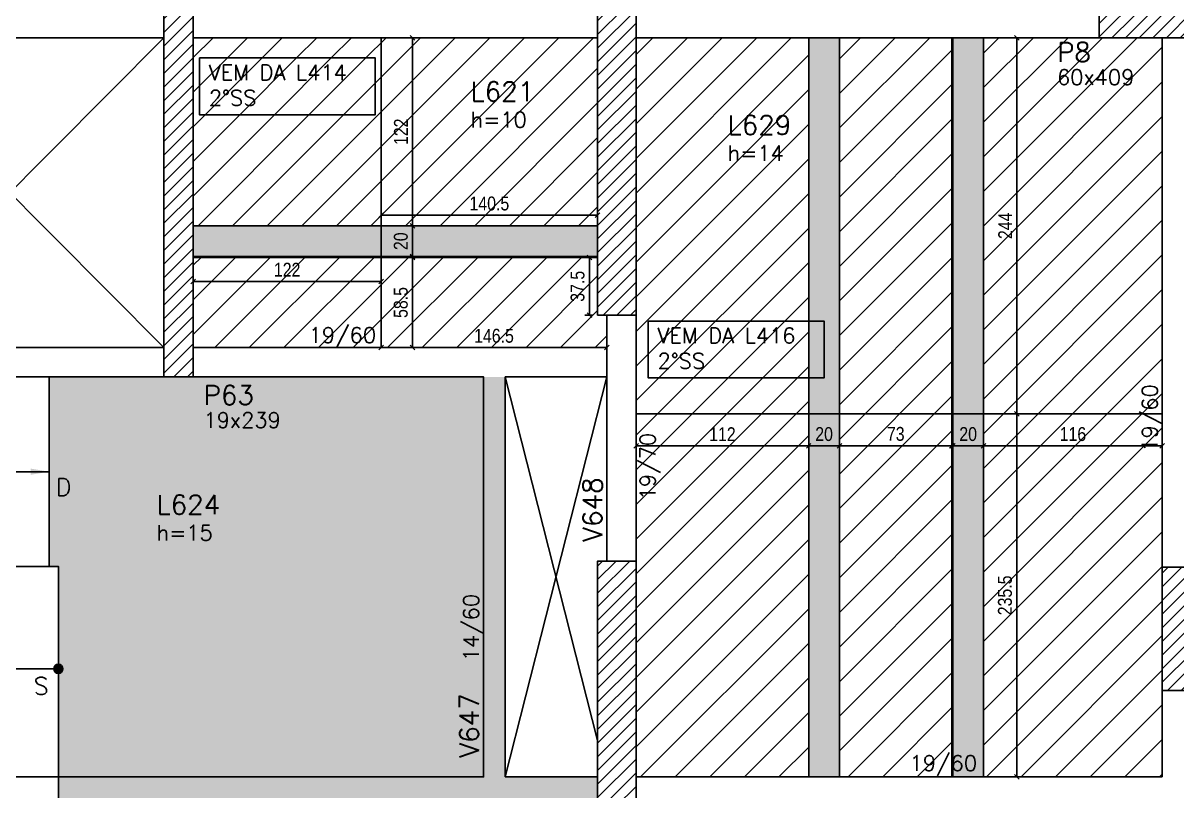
# Model space of a CAD drawing. Extents: x 1860 to 8661, y -614 to 3837.
# Drawn here: x 5892 to 6641, y 1441 to 1939 of the extents above; entities that cross this region are included whole.
import ezdxf

# ---------------------------------------------------------------- set-up
doc = ezdxf.new("R2010")
doc.units = 0
doc.linetypes.add('DASHED', pattern=[0.75, 0.5, -0.25])
for name, color, linetype in [('COTA', 241, 'Continuous'), ('F-AUX', 2, 'Continuous'), ('F-AUX-RED', 1, 'Continuous'), ('F-COTAS', 106, 'Continuous'), ('F-DESNIVEL-1', 254, 'Continuous'), ('F-ESC-PROJ', 1, 'Continuous'), ('F-ESCADAS', 2, 'Continuous'), ('F-LAJES', 3, 'Continuous'), ('F-LAJES-DIM', 2, 'Continuous'), ('F-LAJES-NOME', 4, 'Continuous'), ('F-LEADER', 1, 'Continuous'), ('F-PILARES-DIM', 172, 'Continuous'), ('F-PILARES-HACH', 174, 'Continuous'), ('F-PILARES-NOME', 170, 'Continuous'), ('F-PILARES-S', 170, 'Continuous'), ('F-TEXTO-YELLOW', 2, 'Continuous'), ('F-VIGAS', 3, 'Continuous'), ('F-VIGAS-DIM', 2, 'Continuous'), ('F-VIGAS-NOME', 4, 'Continuous'), ('F-VÃO', 1, 'Continuous'), ('Painéis', 200, 'Continuous')]:
    doc.layers.add(name, color=color, linetype=linetype)
doc.layers.add('Hachura', color=251, linetype='Continuous', lineweight=9)
doc.styles.add('5385-ARQ-PB-BAS-PLA-TER-TORRE-A-106-TXT$0$R60-75', font='romans.shx', dxfattribs={"height": 0.1125})
doc.styles.add('COTA TECNICA-50', font='techl___.ttf', dxfattribs={"height": 9})
doc.styles.add('MCP', font='romans.shx')
doc.styles.add('ROMANS', font='romans.shx')
doc.dimstyles.new('COTA PAINEL-50', dxfattribs={"dimtxt": 9, "dimasz": 3, "dimexe": 3, "dimexo": 3, "dimgap": 3, "dimtad": 1, "dimdec": 1, "dimzin": 12, "dimdsep": 46, "dimtxsty": 'COTA TECNICA-50', "dimblk1": 'OBLIQUE', "dimblk2": 'OBLIQUE', "dimsah": 1, "dimcen": 0.9, "dimclrd": 4, "dimclre": 4, "dimclrt": 240, "dimadec": 1, "dimazin": 3, "dimtfac": 1, "dimtdec": 1, "dimtmove": 0, "dimatfit": 3, "dimfxl": 1, "dimtolj": 1, "dimtzin": 12, "dimarcsym": 0})
pattern_1 = [(45, (4050.8626, 11455.262), (-4.4194174, 4.4194174), [])]

# ---------------------------------------------------------------- blocks, each defined once
blk = doc.blocks.new('A$C138A3C18')
at = {"layer": 'F-AUX'}
h = blk.add_hatch(color=1, dxfattribs=at)
edge = h.paths.add_edge_path()
edge.add_arc((-375, 89.09), 3, 0, 360)
at = {"layer": 'F-AUX', "color": 1}
blk.add_circle((-375, 89.09), 3, dxfattribs=at)
at = {"layer": 'F-AUX-RED'}
blk.add_lwpolyline([(-375, 89.09), (-635.43, 89), (-635.43, 217), (-381, 217)], dxfattribs=at)
blk.add_solid([(-393, 215), (-381, 217), (-393, 219)], dxfattribs=at)
at = {"layer": 'F-ESC-PROJ', "linetype": 'DASHED', "ltscale": 0.25}
for points in [[(-549, 155.5), (-549, 141.5)], [(-521, 155.5), (-521, 141.5)], [(-493, 155.5), (-493, 141.5)], [(-465, 155.5), (-465, 141.5)], [(-437, 155.5), (-437, 141.5)], [(-409, 155.5), (-409, 141.5)], [(-577.21, 145.27), (-577.21, 141.5)], [(-584.89, 141.5), (-409, 141.5)]]:
    blk.add_lwpolyline(points, dxfattribs=at)
at = {"layer": 'F-ESCADAS', "linetype": 'Continuous'}
for points in [[(-605, 278.5), (-605, 141.5)], [(-577, 278.5), (-577, 145.38)], [(-549, 278.5), (-549, 155.5)], [(-521, 278.5), (-521, 155.5)], [(-493, 278.5), (-493, 155.5)], [(-465, 278.5), (-465, 155.5)], [(-437, 278.5), (-437, 155.5)], [(-409, 278.5), (-409, 155.5)], [(-556.39, 155.5), (-375, 155.5)], [(-543, 155.5), (-543, 19)], [(-515, 155.5), (-515, 19)], [(-487, 155.5), (-487, 19)], [(-459, 155.5), (-459, 19)], [(-431, 155.5), (-431, 19)], [(-403, 155.5), (-403, 19)], [(-571, 148.32), (-571, 19)], [(-605, 141.5), (-584.89, 141.5)], [(-599, 134.57), (-599, 19)]]:
    blk.add_lwpolyline(points, dxfattribs=at)
at = {"layer": 'F-LEADER'}
blk.add_lwpolyline([(-545.44, 160.88), (-630.95, 118.88), (-629.34, 104.35), (-641.52, 128.97), (-639.91, 114.44), (-721.32, 74.19)], dxfattribs=at)
at = {"layer": 'F-TEXTO-YELLOW', "char_height": 11.25, "width": 61.3796, "attachment_point": 9, "style": '5385-ARQ-PB-BAS-PLA-TER-TORRE-A-106-TXT$0$R60-75'}
for s, insert in [('D', (-366.54, 201.38)), ('S', (-381.33, 72.44))]:
    blk.add_mtext(s, dxfattribs=dict(at, insert=insert))
blk = doc.blocks.new('_Oblique')
at = {"color": 0, "linetype": 'ByBlock', "lineweight": -2}
blk.add_line((-0.5, -0.5), (0.5, 0.5), dxfattribs=at)
blk = doc.blocks.new('*D747')
at = {"layer": 'COTA', "color": 4, "lineweight": -2, "transparency": 16777216}
blk.add_line((6124.86, 1728.76), (6271.36, 1728.76), dxfattribs=at)
at = {"layer": 'Defpoints', "color": 0, "transparency": 16777216}
for p in [(6124.86, 1728.76), (6271.36, 1728.76), (6271.36, 1728.76)]:
    blk.add_point(p, dxfattribs=at)
at = {"layer": 'COTA', "color": 4, "lineweight": -2, "transparency": 16777216, "xscale": 3, "yscale": 3, "zscale": 3, "rotation": 180}
blk.add_blockref('_Oblique', (6124.86, 1728.76), dxfattribs=at)
at = {"layer": 'COTA', "color": 4, "lineweight": -2, "transparency": 16777216, "xscale": 3, "yscale": 3, "zscale": 3}
blk.add_blockref('_Oblique', (6271.36, 1728.76), dxfattribs=at)
at = {"layer": 'COTA', "color": 240, "transparency": 16777216, "insert": (6198.11, 1736.36), "char_height": 9, "attachment_point": 5, "style": 'COTA TECNICA-50'}
blk.add_mtext('\\A1;146.5', dxfattribs=at)
blk = doc.blocks.new('*D748')
at = {"layer": 'COTA', "color": 4, "lineweight": -2, "transparency": 16777216}
for p, q in [((6262.36, 1787.26), (6257.08, 1787.26)), ((6260.08, 1787.26), (6260.08, 1749.76)), ((6262.36, 1749.76), (6257.08, 1749.76))]:
    blk.add_line(p, q, dxfattribs=at)
at = {"layer": 'Defpoints', "color": 0, "transparency": 16777216}
for p in [(6265.36, 1787.26), (6260.08, 1749.76), (6265.36, 1749.76)]:
    blk.add_point(p, dxfattribs=at)
at = {"layer": 'COTA', "color": 4, "lineweight": -2, "transparency": 16777216, "xscale": 3, "yscale": 3, "zscale": 3}
for p, rotation in [((6260.08, 1787.26), 90), ((6260.08, 1749.76), 270)]:
    blk.add_blockref('_Oblique', p, dxfattribs=dict(at, rotation=rotation))
at = {"layer": 'COTA', "color": 240, "transparency": 16777216, "insert": (6252.38, 1768.51), "char_height": 9, "attachment_point": 5, "rotation": 90, "style": 'COTA TECNICA-50'}
blk.add_mtext('\\A1;37.5', dxfattribs=at)
blk = doc.blocks.new('*D1341')
at = {"layer": 'COTA', "color": 4, "lineweight": -2, "transparency": 16777216}
for p, q in [((6290.36, 1682.76), (6290.36, 1662.01)), ((6402.36, 1682.76), (6402.36, 1662.01)), ((6290.36, 1665.01), (6402.36, 1665.01))]:
    blk.add_line(p, q, dxfattribs=at)
at = {"layer": 'Defpoints', "color": 0, "transparency": 16777216}
for p in [(6290.36, 1685.76), (6402.36, 1685.76), (6402.36, 1665.01)]:
    blk.add_point(p, dxfattribs=at)
at = {"layer": 'COTA', "color": 4, "lineweight": -2, "transparency": 16777216, "xscale": 3, "yscale": 3, "zscale": 3, "rotation": 180}
blk.add_blockref('_Oblique', (6290.36, 1665.01), dxfattribs=at)
at = {"layer": 'COTA', "color": 4, "lineweight": -2, "transparency": 16777216, "xscale": 3, "yscale": 3, "zscale": 3}
blk.add_blockref('_Oblique', (6402.36, 1665.01), dxfattribs=at)
at = {"layer": 'COTA', "color": 240, "transparency": 16777216, "insert": (6346.36, 1672.56), "char_height": 9, "attachment_point": 5, "style": 'COTA TECNICA-50'}
blk.add_mtext('\\A1;112', dxfattribs=at)
blk = doc.blocks.new('*D1342')
at = {"layer": 'COTA', "color": 4, "lineweight": -2, "transparency": 16777216}
for p, q in [((6515.86, 1682.76), (6515.86, 1662.01)), ((6631.86, 1682.76), (6631.86, 1662.01)), ((6515.86, 1665.01), (6631.86, 1665.01))]:
    blk.add_line(p, q, dxfattribs=at)
at = {"layer": 'Defpoints', "color": 0, "transparency": 16777216}
for p in [(6515.86, 1685.76), (6631.86, 1685.76), (6631.86, 1665.01)]:
    blk.add_point(p, dxfattribs=at)
at = {"layer": 'COTA', "color": 4, "lineweight": -2, "transparency": 16777216, "xscale": 3, "yscale": 3, "zscale": 3, "rotation": 180}
blk.add_blockref('_Oblique', (6515.86, 1665.01), dxfattribs=at)
at = {"layer": 'COTA', "color": 4, "lineweight": -2, "transparency": 16777216, "xscale": 3, "yscale": 3, "zscale": 3}
blk.add_blockref('_Oblique', (6631.86, 1665.01), dxfattribs=at)
at = {"layer": 'COTA', "color": 240, "transparency": 16777216, "insert": (6573.86, 1672.6), "char_height": 9, "attachment_point": 5, "style": 'COTA TECNICA-50'}
blk.add_mtext('\\A1;116', dxfattribs=at)
blk = doc.blocks.new('*D1343')
at = {"layer": 'COTA', "color": 4, "lineweight": -2, "transparency": 16777216}
for p, q in [((6518.86, 1685.76), (6540.47, 1685.76)), ((6537.47, 1450.26), (6537.47, 1685.76)), ((6518.86, 1450.26), (6540.47, 1450.26))]:
    blk.add_line(p, q, dxfattribs=at)
at = {"layer": 'Defpoints', "color": 0, "transparency": 16777216}
for p in [(6515.86, 1685.76), (6537.47, 1685.76), (6515.86, 1450.26)]:
    blk.add_point(p, dxfattribs=at)
at = {"layer": 'COTA', "color": 4, "lineweight": -2, "transparency": 16777216, "xscale": 3, "yscale": 3, "zscale": 3}
for p, rotation in [((6537.47, 1685.76), 90), ((6537.47, 1450.26), 270)]:
    blk.add_blockref('_Oblique', p, dxfattribs=dict(at, rotation=rotation))
at = {"layer": 'COTA', "color": 240, "transparency": 16777216, "insert": (6529.77, 1568.01), "char_height": 9, "attachment_point": 5, "rotation": 90, "style": 'COTA TECNICA-50'}
blk.add_mtext('\\A1;235.5', dxfattribs=at)
blk = doc.blocks.new('*D1344')
at = {"layer": 'COTA', "color": 4, "lineweight": -2, "transparency": 16777216}
for p, q in [((6518.86, 1929.76), (6540.47, 1929.76)), ((6537.47, 1685.76), (6537.47, 1929.76)), ((6512.86, 1685.76), (6540.47, 1685.76))]:
    blk.add_line(p, q, dxfattribs=at)
at = {"layer": 'Defpoints', "color": 0, "transparency": 16777216}
for p in [(6515.86, 1929.76), (6537.47, 1929.76), (6509.86, 1685.76)]:
    blk.add_point(p, dxfattribs=at)
at = {"layer": 'COTA', "color": 4, "lineweight": -2, "transparency": 16777216, "xscale": 3, "yscale": 3, "zscale": 3}
for p, rotation in [((6537.47, 1929.76), 90), ((6537.47, 1685.76), 270)]:
    blk.add_blockref('_Oblique', p, dxfattribs=dict(at, rotation=rotation))
at = {"layer": 'COTA', "color": 240, "transparency": 16777216, "insert": (6529.91, 1807.76), "char_height": 9, "attachment_point": 5, "rotation": 90, "style": 'COTA TECNICA-50'}
blk.add_mtext('\\A1;244', dxfattribs=at)
blk = doc.blocks.new('*D1345')
at = {"layer": 'COTA', "color": 4, "lineweight": -2, "transparency": 16777216}
for p, q in [((6402.36, 1682.76), (6402.36, 1662.01)), ((6422.36, 1682.76), (6422.36, 1662.01)), ((6402.36, 1665.01), (6422.36, 1665.01))]:
    blk.add_line(p, q, dxfattribs=at)
at = {"layer": 'Defpoints', "color": 0, "transparency": 16777216}
for p in [(6402.36, 1685.76), (6422.36, 1685.76), (6422.36, 1665.01)]:
    blk.add_point(p, dxfattribs=at)
at = {"layer": 'COTA', "color": 4, "lineweight": -2, "transparency": 16777216, "xscale": 3, "yscale": 3, "zscale": 3, "rotation": 180}
blk.add_blockref('_Oblique', (6402.36, 1665.01), dxfattribs=at)
at = {"layer": 'COTA', "color": 4, "lineweight": -2, "transparency": 16777216, "xscale": 3, "yscale": 3, "zscale": 3}
blk.add_blockref('_Oblique', (6422.36, 1665.01), dxfattribs=at)
at = {"layer": 'COTA', "color": 240, "transparency": 16777216, "insert": (6412.36, 1672.6), "char_height": 9, "attachment_point": 5, "style": 'COTA TECNICA-50'}
blk.add_mtext('\\A1;20', dxfattribs=at)
blk = doc.blocks.new('*D1346')
at = {"layer": 'COTA', "color": 4, "lineweight": -2, "transparency": 16777216}
for p, q in [((6422.36, 1682.76), (6422.36, 1662.01)), ((6495.36, 1682.76), (6495.36, 1662.01)), ((6422.36, 1665.01), (6495.36, 1665.01))]:
    blk.add_line(p, q, dxfattribs=at)
at = {"layer": 'Defpoints', "color": 0, "transparency": 16777216}
for p in [(6422.36, 1685.76), (6495.36, 1685.76), (6495.36, 1665.01)]:
    blk.add_point(p, dxfattribs=at)
at = {"layer": 'COTA', "color": 4, "lineweight": -2, "transparency": 16777216, "xscale": 3, "yscale": 3, "zscale": 3, "rotation": 180}
blk.add_blockref('_Oblique', (6422.36, 1665.01), dxfattribs=at)
at = {"layer": 'COTA', "color": 4, "lineweight": -2, "transparency": 16777216, "xscale": 3, "yscale": 3, "zscale": 3}
blk.add_blockref('_Oblique', (6495.36, 1665.01), dxfattribs=at)
at = {"layer": 'COTA', "color": 240, "transparency": 16777216, "insert": (6458.86, 1672.71), "char_height": 9, "attachment_point": 5, "style": 'COTA TECNICA-50'}
blk.add_mtext('\\A1;73', dxfattribs=at)
blk = doc.blocks.new('*D1347')
at = {"layer": 'COTA', "color": 4, "lineweight": -2, "transparency": 16777216}
for p, q in [((6495.86, 1682.76), (6495.86, 1662.01)), ((6515.86, 1682.76), (6515.86, 1662.01)), ((6495.86, 1665.01), (6515.86, 1665.01))]:
    blk.add_line(p, q, dxfattribs=at)
at = {"layer": 'Defpoints', "color": 0, "transparency": 16777216}
for p in [(6495.86, 1685.76), (6515.86, 1685.76), (6515.86, 1665.01)]:
    blk.add_point(p, dxfattribs=at)
at = {"layer": 'COTA', "color": 4, "lineweight": -2, "transparency": 16777216, "xscale": 3, "yscale": 3, "zscale": 3, "rotation": 180}
blk.add_blockref('_Oblique', (6495.86, 1665.01), dxfattribs=at)
at = {"layer": 'COTA', "color": 4, "lineweight": -2, "transparency": 16777216, "xscale": 3, "yscale": 3, "zscale": 3}
blk.add_blockref('_Oblique', (6515.86, 1665.01), dxfattribs=at)
at = {"layer": 'COTA', "color": 240, "transparency": 16777216, "insert": (6505.86, 1672.6), "char_height": 9, "attachment_point": 5, "style": 'COTA TECNICA-50'}
blk.add_mtext('\\A1;20', dxfattribs=at)
blk = doc.blocks.new('*D1348')
at = {"layer": 'COTA', "color": 4, "lineweight": -2, "transparency": 16777216}
for p, q in [((6002.86, 1784.26), (6002.86, 1768.72)), ((6124.86, 1784.26), (6124.86, 1768.72)), ((6002.86, 1771.72), (6124.86, 1771.72))]:
    blk.add_line(p, q, dxfattribs=at)
at = {"layer": 'Defpoints', "color": 0, "transparency": 16777216}
for p in [(6002.86, 1787.26), (6124.86, 1787.26), (6124.86, 1771.72)]:
    blk.add_point(p, dxfattribs=at)
at = {"layer": 'COTA', "color": 4, "lineweight": -2, "transparency": 16777216, "xscale": 3, "yscale": 3, "zscale": 3, "rotation": 180}
blk.add_blockref('_Oblique', (6002.86, 1771.72), dxfattribs=at)
at = {"layer": 'COTA', "color": 4, "lineweight": -2, "transparency": 16777216, "xscale": 3, "yscale": 3, "zscale": 3}
blk.add_blockref('_Oblique', (6124.86, 1771.72), dxfattribs=at)
at = {"layer": 'COTA', "color": 240, "transparency": 16777216, "insert": (6063.86, 1779.27), "char_height": 9, "attachment_point": 5, "style": 'COTA TECNICA-50'}
blk.add_mtext('\\A1;122', dxfattribs=at)
blk = doc.blocks.new('*D1349')
at = {"layer": 'COTA', "color": 4, "lineweight": -2, "transparency": 16777216}
for p, q in [((6124.86, 1810.76), (6124.86, 1817.59)), ((6124.86, 1814.59), (6265.36, 1814.59)), ((6265.36, 1810.76), (6265.36, 1817.59))]:
    blk.add_line(p, q, dxfattribs=at)
at = {"layer": 'Defpoints', "color": 0, "transparency": 16777216}
for p in [(6265.36, 1814.59), (6124.86, 1807.76), (6265.36, 1807.76)]:
    blk.add_point(p, dxfattribs=at)
at = {"layer": 'COTA', "color": 4, "lineweight": -2, "transparency": 16777216, "xscale": 3, "yscale": 3, "zscale": 3, "rotation": 180}
blk.add_blockref('_Oblique', (6124.86, 1814.59), dxfattribs=at)
at = {"layer": 'COTA', "color": 4, "lineweight": -2, "transparency": 16777216, "xscale": 3, "yscale": 3, "zscale": 3}
blk.add_blockref('_Oblique', (6265.36, 1814.59), dxfattribs=at)
at = {"layer": 'COTA', "color": 240, "transparency": 16777216, "insert": (6195.11, 1822.19), "char_height": 9, "attachment_point": 5, "style": 'COTA TECNICA-50'}
blk.add_mtext('\\A1;140.5', dxfattribs=at)
blk = doc.blocks.new('*D1350')
at = {"layer": 'COTA', "color": 4, "lineweight": -2, "transparency": 16777216}
for p, q in [((6127.86, 1787.26), (6148.26, 1787.26)), ((6145.26, 1728.76), (6145.26, 1787.26)), ((6127.86, 1728.76), (6148.26, 1728.76))]:
    blk.add_line(p, q, dxfattribs=at)
at = {"layer": 'Defpoints', "color": 0, "transparency": 16777216}
for p in [(6124.86, 1787.26), (6145.26, 1787.26), (6124.86, 1728.76)]:
    blk.add_point(p, dxfattribs=at)
at = {"layer": 'COTA', "color": 4, "lineweight": -2, "transparency": 16777216, "xscale": 3, "yscale": 3, "zscale": 3}
for p, rotation in [((6145.26, 1787.26), 90), ((6145.26, 1728.76), 270)]:
    blk.add_blockref('_Oblique', p, dxfattribs=dict(at, rotation=rotation))
at = {"layer": 'COTA', "color": 240, "transparency": 16777216, "insert": (6137.64, 1758.01), "char_height": 9, "attachment_point": 5, "rotation": 90, "style": 'COTA TECNICA-50'}
blk.add_mtext('\\A1;58.5', dxfattribs=at)
blk = doc.blocks.new('*D1351')
at = {"layer": 'COTA', "color": 4, "lineweight": -2, "transparency": 16777216}
for p, q in [((6127.86, 1807.76), (6148.26, 1807.76)), ((6145.26, 1787.76), (6145.26, 1807.76)), ((6127.86, 1787.76), (6148.26, 1787.76))]:
    blk.add_line(p, q, dxfattribs=at)
at = {"layer": 'Defpoints', "color": 0, "transparency": 16777216}
for p in [(6124.86, 1807.76), (6145.26, 1807.76), (6124.86, 1787.76)]:
    blk.add_point(p, dxfattribs=at)
at = {"layer": 'COTA', "color": 4, "lineweight": -2, "transparency": 16777216, "xscale": 3, "yscale": 3, "zscale": 3}
for p, rotation in [((6145.26, 1807.76), 90), ((6145.26, 1787.76), 270)]:
    blk.add_blockref('_Oblique', p, dxfattribs=dict(at, rotation=rotation))
at = {"layer": 'COTA', "color": 240, "transparency": 16777216, "insert": (6137.67, 1797.76), "char_height": 9, "attachment_point": 5, "rotation": 90, "style": 'COTA TECNICA-50'}
blk.add_mtext('\\A1;20', dxfattribs=at)
blk = doc.blocks.new('*D1352')
at = {"layer": 'COTA', "color": 4, "lineweight": -2, "transparency": 16777216}
for p, q in [((6127.86, 1929.76), (6148.26, 1929.76)), ((6145.26, 1807.76), (6145.26, 1929.76)), ((6127.86, 1807.76), (6148.26, 1807.76))]:
    blk.add_line(p, q, dxfattribs=at)
at = {"layer": 'Defpoints', "color": 0, "transparency": 16777216}
for p in [(6124.86, 1929.76), (6145.26, 1929.76), (6124.86, 1807.76)]:
    blk.add_point(p, dxfattribs=at)
at = {"layer": 'COTA', "color": 4, "lineweight": -2, "transparency": 16777216, "xscale": 3, "yscale": 3, "zscale": 3}
for p, rotation in [((6145.26, 1929.76), 90), ((6145.26, 1807.76), 270)]:
    blk.add_blockref('_Oblique', p, dxfattribs=dict(at, rotation=rotation))
at = {"layer": 'COTA', "color": 240, "transparency": 16777216, "insert": (6137.71, 1868.76), "char_height": 9, "attachment_point": 5, "rotation": 90, "style": 'COTA TECNICA-50'}
blk.add_mtext('\\A1;122', dxfattribs=at)

msp = doc.modelspace()

# ---------------------------------------------------------------- hatches: boundary and pattern name
at = {"layer": 'F-DESNIVEL-1', "linetype": 'Continuous'}
h = msp.add_hatch(color=256, dxfattribs=at)
h.dxf.hatch_style = 1
h.paths.add_polyline_path([(6191.36, 1709.76), (5909.36, 1709.76), (5909.36, 1586.76), (5915.36, 1586.76), (5915.36, 1450.26), (6191.36, 1450.26)])
h = msp.add_hatch(color=256, dxfattribs=at)
h.dxf.hatch_style = 1
h.paths.add_polyline_path([(6265.36, 1450.26), (6205.36, 1450.26), (6205.36, 1709.76), (6191.36, 1709.76), (6191.36, 1450.26), (5915.36, 1450.26), (5915.36, 1431.26), (6198.36, 1431.26), (6265.36, 1431.26)])
h = msp.add_hatch(color=256, dxfattribs=at)
h.dxf.hatch_style = 1
h.paths.add_polyline_path([(6265.36, 1450.26), (6205.36, 1450.26), (6205.36, 1709.76), (6191.36, 1709.76), (6191.36, 1450.26), (5915.36, 1450.26), (5915.36, 1431.26), (6198.36, 1431.26), (6265.36, 1431.26)])
at = {"layer": 'F-PILARES-HACH', "linetype": 'Continuous'}
h = msp.add_hatch(dxfattribs=at)
h.set_pattern_fill('ANSI31', color=256, scale=50, style=0)
h.set_pattern_definition(pattern_1)
h.paths.add_polyline_path([(6590.86, 1929.76), (6650.86, 1929.76), (6650.86, 2338.76), (6590.86, 2338.76)], flags=16)
h = msp.add_hatch(dxfattribs=at)
h.set_pattern_fill('ANSI31', color=256, scale=50, style=0)
h.set_pattern_definition(pattern_1)
h.paths.add_polyline_path([(5983.86, 1709.76), (6002.86, 1709.76), (6002.86, 1948.76), (5983.86, 1948.76)], flags=16)
h = msp.add_hatch(dxfattribs=at)
h.set_pattern_fill('ANSI31', color=256, scale=50, style=0)
h.set_pattern_definition(pattern_1)
h.paths.add_polyline_path([(6265.36, 1749.76), (6290.36, 1749.76), (6290.36, 1948.76), (6265.36, 1948.76)], flags=16)
h = msp.add_hatch(dxfattribs=at)
h.set_pattern_fill('ANSI31', color=256, scale=50, style=0)
h.set_pattern_definition(pattern_1)
h.paths.add_polyline_path([(6265.36, 1431.26), (6290.36, 1431.26), (6290.36, 1590.26), (6265.36, 1590.26)], flags=16)
h = msp.add_hatch(dxfattribs=at)
h.set_pattern_fill('ANSI31', color=256, scale=50, style=0)
h.set_pattern_definition(pattern_1)
h.paths.add_polyline_path([(6631.86, 1506.26), (6650.86, 1506.26), (6650.86, 1586.26), (6631.86, 1586.26)], flags=16)
at = {"layer": 'Hachura', "linetype": 'ByBlock'}
h = msp.add_hatch(dxfattribs=at)
h.set_pattern_fill('ANSI31', color=256, scale=5)
h.paths.add_polyline_path([(6006.95, 1916.63), (6006.95, 1879.76), (6121.09, 1879.76), (6121.09, 1916.63)], flags=16)
h.paths.add_polyline_path([(6124.86, 1807.76), (6124.86, 1929.76), (6002.86, 1929.76), (6002.86, 1807.76)])
h.paths.add_polyline_path([(6124.86, 1728.76), (6124.86, 1787.26), (6002.86, 1787.26), (6002.86, 1728.76)])
h.paths.add_polyline_path([(6198.36, 1728.76), (6271.36, 1728.76), (6271.36, 1749.76), (6265.36, 1749.76), (6265.36, 1787.26), (6124.86, 1787.26), (6124.86, 1728.76)])
h.paths.add_polyline_path([(6265.36, 1929.76), (6124.86, 1929.76), (6124.86, 1807.76), (6265.36, 1807.76)])
h = msp.add_hatch(dxfattribs=at)
h.set_pattern_fill('ANSI31', color=256, scale=5)
h.set_pattern_definition([(45, (435.387, 82.53), (-11.22532, 11.22532), [])])
h.paths.add_polyline_path([(6402.36, 1929.76), (6290.36, 1929.76), (6290.36, 1749.76), (6290.36, 1685.76), (6402.36, 1685.76)])
h.paths.add_polyline_path([(6402.36, 1685.76), (6290.36, 1685.76), (6290.36, 1590.26), (6290.36, 1450.26), (6402.36, 1450.26)])
h.paths.add_polyline_path([(6422.36, 1450.26), (6495.36, 1450.26), (6495.36, 1685.76), (6422.36, 1685.76)])
h.paths.add_polyline_path([(6422.36, 1685.76), (6495.36, 1685.76), (6495.36, 1929.76), (6422.36, 1929.76)])
h.paths.add_polyline_path([(6515.86, 1685.76), (6631.86, 1685.76), (6631.86, 1929.76), (6590.86, 1929.76), (6515.86, 1929.76)])
h.paths.add_polyline_path([(6631.86, 1685.76), (6515.86, 1685.76), (6515.86, 1450.26), (6631.86, 1450.26), (6631.86, 1506.26), (6631.86, 1586.26)])
h = msp.add_hatch(color=256, dxfattribs=at)
h.dxf.hatch_style = 1
h.paths.add_polyline_path([(6402.36, 1685.76), (6422.36, 1685.76), (6422.36, 1929.76), (6402.36, 1929.76)])
h.paths.add_polyline_path([(6402.36, 1450.26), (6422.36, 1450.26), (6422.36, 1685.76), (6402.36, 1685.76)])
h = msp.add_hatch(color=256, dxfattribs=at)
h.dxf.hatch_style = 1
h.paths.add_polyline_path([(6495.86, 1685.76), (6515.86, 1685.76), (6515.86, 1929.76), (6495.86, 1929.76)])
h.paths.add_polyline_path([(6495.86, 1450.26), (6515.86, 1450.26), (6515.86, 1685.76), (6495.86, 1685.76)])
h = msp.add_hatch(dxfattribs=at)
h.set_pattern_fill('ANSI31', color=256, scale=5)
h.paths.add_polyline_path([(6121.09, 1879.76), (6121.09, 1916.63), (6006.95, 1916.63), (6006.95, 1879.76)])
h = msp.add_hatch(color=256, dxfattribs=at)
h.dxf.hatch_style = 1
h.paths.add_polyline_path([(6002.86, 1807.76), (6002.86, 1787.76), (6124.86, 1787.76), (6124.86, 1807.76)])
h.paths.add_polyline_path([(6124.86, 1807.76), (6124.86, 1787.76), (6265.36, 1787.76), (6265.36, 1807.76)])

# ---------------------------------------------------------------- linework, layer by layer
at = {"layer": 'COTA'}
for points in [[(6006.95, 1916.63), (6121.09, 1916.63), (6121.09, 1879.76), (6006.95, 1879.76)], [(6298.2, 1745.99), (6412.34, 1745.99), (6412.34, 1709.12), (6298.2, 1709.12)]]:
    msp.add_lwpolyline(points, close=True, dxfattribs=at)
at = {"layer": 'F-LAJES', "linetype": 'Continuous'}
msp.add_lwpolyline([(5915.36, 1450.26), (5915.36, 1586.76), (5909.36, 1586.76), (5909.36, 1709.76), (6191.36, 1709.76), (6191.36, 1450.26), (5915.36, 1450.26)], dxfattribs=at)
at = {"layer": 'F-PILARES-S', "linetype": 'Continuous'}
for points in [[(6590.86, 1929.76), (6650.86, 1929.76), (6650.86, 2338.76), (6590.86, 2338.76), (6590.86, 1929.76)], [(5983.86, 1709.76), (6002.86, 1709.76), (6002.86, 1948.76), (5983.86, 1948.76), (5983.86, 1709.76)], [(6265.36, 1749.76), (6290.36, 1749.76), (6290.36, 1948.76), (6265.36, 1948.76), (6265.36, 1749.76)], [(6265.36, 1431.26), (6290.36, 1431.26), (6290.36, 1590.26), (6265.36, 1590.26), (6265.36, 1431.26)], [(6631.86, 1506.26), (6650.86, 1506.26), (6650.86, 1586.26), (6631.86, 1586.26), (6631.86, 1506.26)]]:
    msp.add_lwpolyline(points, dxfattribs=at)
at = {"layer": 'F-VIGAS'}
for points in [[(5783.86, 1929.76), (5983.86, 1929.76)], [(6002.86, 1929.76), (6265.36, 1929.76)], [(6290.36, 1929.76), (6590.86, 1929.76)], [(6631.86, 1929.76), (6631.86, 1586.26)], [(6271.36, 1749.76), (6271.36, 1728.76)], [(6290.36, 1719.26), (6290.36, 1749.76)], [(5983.86, 1728.76), (5783.86, 1728.76)], [(6198.36, 1728.76), (6002.86, 1728.76)], [(6271.36, 1728.76), (6198.36, 1728.76)], [(6271.36, 1709.76), (6271.36, 1728.76)], [(6290.36, 1590.26), (6290.36, 1719.26)], [(5774.36, 1709.76), (5983.86, 1709.76)], [(6002.86, 1709.76), (6191.36, 1709.76)], [(6191.36, 1709.76), (6191.36, 1450.26)], [(6205.36, 1709.76), (6271.36, 1709.76)], [(6205.36, 1450.26), (6205.36, 1709.76)], [(6271.36, 1709.76), (6271.36, 1590.26)], [(6631.86, 1506.26), (6631.86, 1450.26)], [(6191.36, 1450.26), (5564.86, 1450.26)], [(5915.36, 1450.26), (5915.36, 1431.26)], [(6265.36, 1450.26), (6205.36, 1450.26)], [(6631.86, 1450.26), (6290.36, 1450.26)]]:
    msp.add_lwpolyline(points, dxfattribs=at)
at = {"layer": 'F-VÃO'}
for p, q in [((5783.86, 1728.76), (5983.86, 1929.76)), ((5783.86, 1929.76), (5983.86, 1728.76)), ((6205.36, 1450.26), (6271.36, 1709.76)), ((6205.36, 1709.76), (6265.36, 1473.85))]:
    msp.add_line(p, q, dxfattribs=at)
at = {"layer": 'Painéis'}
msp.add_line((6124.86, 1728.76), (6124.86, 1929.76), dxfattribs=at)
for points in [[(6402.36, 1450.26), (6402.36, 1929.76)], [(6422.36, 1450.26), (6422.36, 1929.76)], [(6495.36, 1929.76), (6495.36, 1450.26)], [(6495.86, 1929.76), (6495.86, 1450.26)], [(6515.86, 1929.76), (6515.86, 1450.26)], [(6002.86, 1807.76), (6265.36, 1807.76)], [(6002.86, 1787.76), (6265.36, 1787.76)], [(6002.86, 1787.26), (6265.36, 1787.26)], [(6290.36, 1685.76), (6631.86, 1685.76)]]:
    msp.add_lwpolyline(points, dxfattribs=at)

# ---------------------------------------------------------------- block references
at = {"layer": 'F-COTAS', "linetype": 'Continuous'}
msp.add_blockref('A$C138A3C18', (6290.36, 1431.26), dxfattribs=at)

# ---------------------------------------------------------------- texts
at = {"layer": 'COTA', "style": 'ROMANS'}
for s, p in [('VEM DA L414', (6013.02, 1902.23)), ('2°SS', (6013.02, 1885.76)), ('VEM DA L416', (6304.27, 1731.59)), ('2°SS', (6304.27, 1715.12))]:
    msp.add_text(s, height=10, dxfattribs=at).set_placement(p)
at = {"layer": 'F-LAJES-DIM', "linetype": 'Continuous', "style": 'MCP'}
for s, p in [('h=10', (6182.93, 1871.59)), ('h=14', (6349.78, 1849.91)), ('h=15', (5979.16, 1603.6))]:
    msp.add_text(s, height=10, dxfattribs=at).set_placement(p)
at = {"layer": 'F-LAJES-NOME', "linetype": 'Continuous', "style": 'MCP'}
for s, p in [('L621', (6182.93, 1888.59)), ('L629', (6349.78, 1866.91)), ('L624', (5979.16, 1620.6))]:
    msp.add_text(s, height=12.5, dxfattribs=at).set_placement(p)
at = {"layer": 'F-PILARES-DIM', "linetype": 'Continuous', "style": 'MCP'}
for s, p in [('60x409', (6563.57, 1899.14)), ('19x239', (6009.6, 1676.71))]:
    msp.add_text(s, height=10, dxfattribs=at).set_placement(p)
at = {"layer": 'F-PILARES-NOME', "linetype": 'Continuous', "style": 'MCP'}
for s, p in [('P8', (6563.57, 1914.14)), ('P63', (6009.6, 1691.71))]:
    msp.add_text(s, height=12.5, dxfattribs=at).set_placement(p)
at = {"layer": 'F-VIGAS-DIM', "linetype": 'Continuous', "style": 'MCP'}
for p in [(6077.86, 1731.89), (6467.9, 1454.18)]:
    msp.add_text('19/60', height=10, dxfattribs=at).set_placement(p)
for s, p in [('19/60', (6628.74, 1661.26)), ('19/70', (6302.86, 1629.76)), ('14/60', (6188.24, 1525.26))]:
    msp.add_text(s, height=10, rotation=90, dxfattribs=at).set_placement(p)
at = {"layer": 'F-VIGAS-NOME', "linetype": 'Continuous', "style": 'MCP'}
for s, p in [('V648', (6268.24, 1602.76)), ('V647', (6188.24, 1462.76))]:
    msp.add_text(s, height=12.5, rotation=90, dxfattribs=at).set_placement(p)

# ---------------------------------------------------------------- dimensions: what is measured, and where the dimension line sits
at = {"layer": 'COTA'}
for base, p1, p2, picture, middle in [((6145.26, 1929.76), (6124.86, 1807.76), (6124.86, 1929.76), '*D1352', (6137.71, 1868.76)), ((6537.47, 1929.76), (6509.86, 1685.76), (6515.86, 1929.76), '*D1344', (6529.91, 1807.76))]:
    dim = msp.add_linear_dim(base=base, p1=p1, p2=p2, angle=90, dimstyle='COTA PAINEL-50', override={"dimtmove": 1}, dxfattribs=at)
    dim.commit()
    dim.dimension.update_dxf_attribs({"geometry": picture, "text_midpoint": middle})
for base, p1, p2, picture, middle in [((6265.36, 1814.59), (6124.86, 1807.76), (6265.36, 1807.76), '*D1349', (6195.11, 1822.19)), ((6124.86, 1771.72), (6002.86, 1787.26), (6124.86, 1787.26), '*D1348', (6063.86, 1779.27)), ((6271.36, 1728.76), (6124.86, 1728.76), (6271.36, 1728.76), '*D747', (6198.11, 1736.36)), ((6402.36, 1665.01), (6290.36, 1685.76), (6402.36, 1685.76), '*D1341', (6346.36, 1672.56)), ((6422.36, 1665.01), (6402.36, 1685.76), (6422.36, 1685.76), '*D1345', (6412.36, 1672.6)), ((6515.86, 1665.01), (6495.86, 1685.76), (6515.86, 1685.76), '*D1347', (6505.86, 1672.6))]:
    dim = msp.add_linear_dim(base=base, p1=p1, p2=p2, dimstyle='COTA PAINEL-50', dxfattribs=at)
    dim.commit()
    dim.dimension.update_dxf_attribs({"geometry": picture, "text_midpoint": middle})
for base, p1, p2, picture, middle in [((6145.26, 1807.76), (6124.86, 1787.76), (6124.86, 1807.76), '*D1351', (6137.67, 1797.76)), ((6145.26, 1787.26), (6124.86, 1728.76), (6124.86, 1787.26), '*D1350', (6137.64, 1758.01)), ((6260.08, 1749.76), (6265.36, 1787.26), (6265.36, 1749.76), '*D748', (6252.38, 1768.51)), ((6537.47, 1685.76), (6515.86, 1450.26), (6515.86, 1685.76), '*D1343', (6529.77, 1568.01))]:
    dim = msp.add_linear_dim(base=base, p1=p1, p2=p2, angle=90, dimstyle='COTA PAINEL-50', dxfattribs=at)
    dim.commit()
    dim.dimension.update_dxf_attribs({"geometry": picture, "text_midpoint": middle})
for base, p1, p2, picture, middle in [((6495.36, 1665.01), (6422.36, 1685.76), (6495.36, 1685.76), '*D1346', (6458.86, 1672.71)), ((6631.86, 1665.01), (6515.86, 1685.76), (6631.86, 1685.76), '*D1342', (6573.86, 1672.6))]:
    dim = msp.add_linear_dim(base=base, p1=p1, p2=p2, dimstyle='COTA PAINEL-50', override={"dimtmove": 1}, dxfattribs=at)
    dim.commit()
    dim.dimension.update_dxf_attribs({"geometry": picture, "text_midpoint": middle})

doc.saveas('drawing.dxf')
